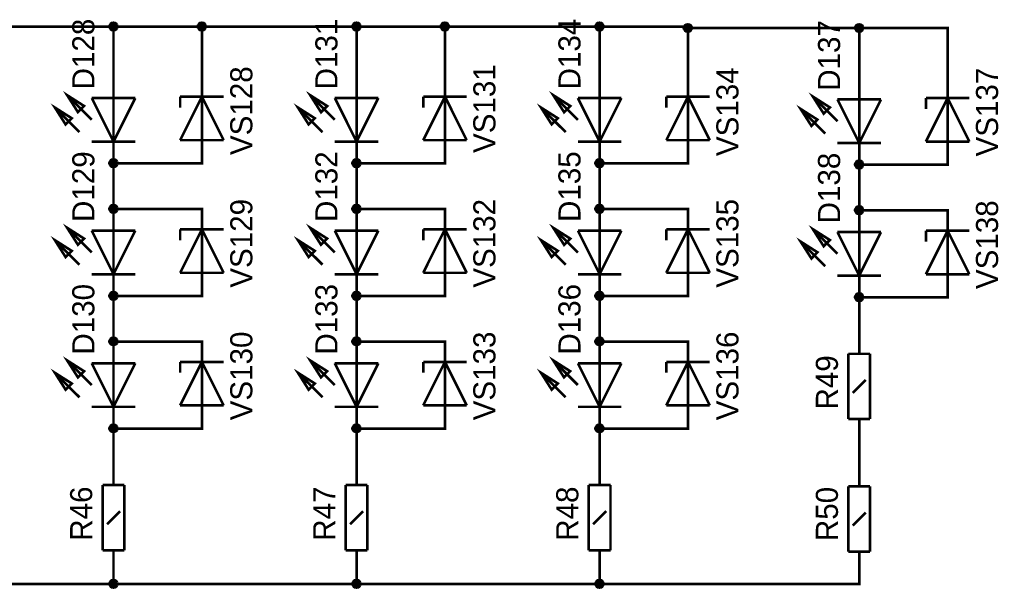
# Model space of a CAD drawing. Header units: millimetres. Extents: x 0 to 450, y 0 to 282.
# Drawn here: x 103.8 to 216.3, y 120.2 to 185.5 of the extents above; entities that cross this region are included whole.
import ezdxf

# ---------------------------------------------------------------- set-up
doc = ezdxf.new("R2010")
doc.units = ezdxf.units.MM
doc.layers.add('Sheet', color=255, linetype='Continuous')

msp = doc.modelspace()

# ---------------------------------------------------------------- linework, layer by layer
at = {"layer": 'Sheet', "const_width": 0.3}
for points in [[(30.8, 179), (30.8, 184.7), (40.96, 184.7), (58.74, 184.7), (68.9, 184.7), (86.68, 184.7), (96.84, 184.7), (114.62, 184.7), (124.78, 184.7), (142.56, 184.7), (152.72, 184.7), (170.5, 184.7), (180.66, 184.7), (180.66, 184.54), (200.34, 184.54)], [(114.62, 179), (114.62, 184.7)], [(124.78, 184.7), (124.78, 179.16)], [(142.56, 179), (142.56, 184.7)], [(152.72, 184.7), (152.72, 179.16)], [(170.5, 179), (170.5, 184.7)], [(180.66, 179.16), (180.66, 184.54)], [(200.34, 178.84), (200.34, 184.54), (210.5, 184.54), (210.5, 179)], [(114.62, 176.5), (114.62, 179)], [(124.78, 176.66), (124.78, 179.16)], [(142.56, 176.5), (142.56, 179)], [(152.72, 176.66), (152.72, 179.16)], [(170.5, 176.5), (170.5, 179)], [(180.66, 176.66), (180.66, 179.16)], [(200.34, 176.34), (200.34, 178.84)], [(210.5, 176.5), (210.5, 179)], [(112.12, 174), (109.29, 176.83)], [(110.53, 174.88), (109.29, 176.83)], [(111.24, 175.59), (109.29, 176.83)], [(127.28, 176.66), (122.28, 176.66)], [(122.28, 171.66), (124.78, 176.66)], [(122.28, 176.66), (122.28, 175.41)], [(124.78, 171.66), (124.78, 176.66)], [(124.78, 176.66), (127.28, 171.66)], [(140.06, 174), (137.23, 176.83)], [(138.47, 174.88), (137.23, 176.83)], [(139.18, 175.59), (137.23, 176.83)], [(155.22, 176.66), (150.22, 176.66)], [(150.22, 171.66), (152.72, 176.66)], [(150.22, 176.66), (150.22, 175.41)], [(152.72, 171.66), (152.72, 176.66)], [(152.72, 176.66), (155.22, 171.66)], [(168, 174), (165.17, 176.83)], [(166.41, 174.88), (165.17, 176.83)], [(167.12, 175.59), (165.17, 176.83)], [(183.16, 176.66), (178.16, 176.66)], [(178.16, 171.66), (180.66, 176.66)], [(178.16, 176.66), (178.16, 175.41)], [(180.66, 171.66), (180.66, 176.66)], [(180.66, 176.66), (183.16, 171.66)], [(197.84, 173.84), (195.01, 176.67)], [(196.25, 174.72), (195.01, 176.67)], [(196.96, 175.43), (195.01, 176.67)], [(110.71, 172.59), (107.88, 175.41)], [(109.82, 174.18), (107.88, 175.41)], [(109.11, 173.47), (107.88, 175.41)], [(112.12, 176.5), (117.12, 176.5)], [(112.12, 176.5), (114.62, 171.5)], [(117.12, 176.5), (114.62, 171.5)], [(114.62, 171.5), (114.62, 176.5)], [(138.65, 172.59), (135.82, 175.41)], [(137.76, 174.18), (135.82, 175.41)], [(137.05, 173.47), (135.82, 175.41)], [(140.06, 176.5), (145.06, 176.5)], [(140.06, 176.5), (142.56, 171.5)], [(145.06, 176.5), (142.56, 171.5)], [(142.56, 171.5), (142.56, 176.5)], [(166.59, 172.59), (163.76, 175.41)], [(165.7, 174.18), (163.76, 175.41)], [(164.99, 173.47), (163.76, 175.41)], [(168, 176.5), (173, 176.5)], [(168, 176.5), (170.5, 171.5)], [(173, 176.5), (170.5, 171.5)], [(170.5, 171.5), (170.5, 176.5)], [(197.84, 176.34), (202.84, 176.34)], [(197.84, 176.34), (200.34, 171.34)], [(202.84, 176.34), (200.34, 171.34)], [(200.34, 171.34), (200.34, 176.34)], [(213, 176.5), (208, 176.5)], [(208, 171.5), (210.5, 176.5)], [(208, 176.5), (208, 175.25)], [(210.5, 171.5), (210.5, 176.5)], [(210.5, 176.5), (213, 171.5)], [(196.43, 172.43), (193.6, 175.25)], [(195.54, 174.02), (193.6, 175.25)], [(194.84, 173.31), (193.6, 175.25)], [(112.12, 171.5), (117.12, 171.5)], [(114.62, 171.5), (114.62, 169)], [(127.28, 171.66), (122.28, 171.66)], [(124.78, 171.66), (124.78, 169.16)], [(140.06, 171.5), (145.06, 171.5)], [(142.56, 171.5), (142.56, 169)], [(155.22, 171.66), (150.22, 171.66)], [(152.72, 171.66), (152.72, 169.16)], [(168, 171.5), (173, 171.5)], [(170.5, 171.5), (170.5, 169)], [(183.16, 171.66), (178.16, 171.66)], [(180.66, 171.66), (180.66, 169.16)], [(197.84, 171.34), (202.84, 171.34)], [(200.34, 171.34), (200.34, 168.84)], [(213, 171.5), (208, 171.5)], [(210.5, 171.5), (210.5, 169)], [(124.78, 163.92), (124.78, 163.76), (114.62, 163.76), (114.62, 169), (124.78, 169), (124.78, 169.16)], [(152.72, 163.92), (152.72, 163.76), (142.56, 163.76), (142.56, 169), (152.72, 169), (152.72, 169.16)], [(180.66, 163.92), (180.66, 163.76), (170.5, 163.76), (170.5, 169), (180.66, 169), (180.66, 169.16)], [(210.5, 163.76), (210.5, 163.6), (200.34, 163.6), (200.34, 168.84), (210.5, 168.84), (210.5, 169)], [(114.62, 161.26), (114.62, 163.76)], [(124.78, 161.42), (124.78, 163.92)], [(142.56, 161.26), (142.56, 163.76)], [(152.72, 161.42), (152.72, 163.92)], [(170.5, 161.26), (170.5, 163.76)], [(180.66, 161.42), (180.66, 163.92)], [(200.34, 161.1), (200.34, 163.6)], [(210.5, 161.26), (210.5, 163.76)], [(112.12, 158.76), (109.29, 161.59)], [(110.53, 159.64), (109.29, 161.59)], [(111.24, 160.35), (109.29, 161.59)], [(112.12, 161.26), (117.12, 161.26)], [(112.12, 161.26), (114.62, 156.26)], [(117.12, 161.26), (114.62, 156.26)], [(114.62, 156.26), (114.62, 161.26)], [(127.28, 161.42), (122.28, 161.42)], [(122.28, 156.42), (124.78, 161.42)], [(122.28, 161.42), (122.28, 160.17)], [(124.78, 156.42), (124.78, 161.42)], [(124.78, 161.42), (127.28, 156.42)], [(140.06, 158.76), (137.23, 161.59)], [(138.47, 159.64), (137.23, 161.59)], [(139.18, 160.35), (137.23, 161.59)], [(140.06, 161.26), (145.06, 161.26)], [(140.06, 161.26), (142.56, 156.26)], [(145.06, 161.26), (142.56, 156.26)], [(142.56, 156.26), (142.56, 161.26)], [(155.22, 161.42), (150.22, 161.42)], [(150.22, 156.42), (152.72, 161.42)], [(150.22, 161.42), (150.22, 160.17)], [(152.72, 156.42), (152.72, 161.42)], [(152.72, 161.42), (155.22, 156.42)], [(168, 158.76), (165.17, 161.59)], [(166.41, 159.64), (165.17, 161.59)], [(167.12, 160.35), (165.17, 161.59)], [(168, 161.26), (173, 161.26)], [(168, 161.26), (170.5, 156.26)], [(173, 161.26), (170.5, 156.26)], [(170.5, 156.26), (170.5, 161.26)], [(183.16, 161.42), (178.16, 161.42)], [(178.16, 156.42), (180.66, 161.42)], [(178.16, 161.42), (178.16, 160.17)], [(180.66, 156.42), (180.66, 161.42)], [(180.66, 161.42), (183.16, 156.42)], [(197.84, 158.6), (195.01, 161.43)], [(196.25, 159.48), (195.01, 161.43)], [(196.96, 160.19), (195.01, 161.43)], [(197.84, 161.1), (202.84, 161.1)], [(197.84, 161.1), (200.34, 156.1)], [(202.84, 161.1), (200.34, 156.1)], [(200.34, 156.1), (200.34, 161.1)], [(213, 161.26), (208, 161.26)], [(208, 156.26), (210.5, 161.26)], [(208, 161.26), (208, 160.01)], [(210.5, 156.26), (210.5, 161.26)], [(210.5, 161.26), (213, 156.26)], [(110.71, 157.35), (107.88, 160.17)], [(109.82, 158.94), (107.88, 160.17)], [(109.11, 158.23), (107.88, 160.17)], [(138.65, 157.35), (135.82, 160.17)], [(137.76, 158.94), (135.82, 160.17)], [(137.05, 158.23), (135.82, 160.17)], [(166.59, 157.35), (163.76, 160.17)], [(165.7, 158.94), (163.76, 160.17)], [(164.99, 158.23), (163.76, 160.17)], [(196.43, 157.19), (193.6, 160.01)], [(195.54, 158.78), (193.6, 160.01)], [(194.84, 158.07), (193.6, 160.01)], [(112.12, 156.26), (117.12, 156.26)], [(114.62, 156.26), (114.62, 153.76)], [(127.28, 156.42), (122.28, 156.42)], [(124.78, 156.42), (124.78, 153.92)], [(140.06, 156.26), (145.06, 156.26)], [(142.56, 156.26), (142.56, 153.76)], [(155.22, 156.42), (150.22, 156.42)], [(152.72, 156.42), (152.72, 153.92)], [(168, 156.26), (173, 156.26)], [(170.5, 156.26), (170.5, 153.76)], [(183.16, 156.42), (178.16, 156.42)], [(180.66, 156.42), (180.66, 153.92)], [(213, 156.26), (208, 156.26)], [(210.5, 156.26), (210.5, 153.76)], [(197.84, 156.1), (202.84, 156.1)], [(200.34, 156.1), (200.34, 153.6)], [(124.78, 148.68), (124.78, 148.52), (114.62, 148.52), (114.62, 153.76), (124.78, 153.76), (124.78, 153.92)], [(152.72, 148.68), (152.72, 148.52), (142.56, 148.52), (142.56, 153.76), (152.72, 153.76), (152.72, 153.92)], [(180.66, 148.68), (180.66, 148.52), (170.5, 148.52), (170.5, 153.76), (180.66, 153.76), (180.66, 153.92)], [(210.5, 153.76), (210.5, 153.6), (200.34, 153.6), (200.34, 148.36)], [(114.62, 146.02), (114.62, 148.52)], [(124.78, 146.18), (124.78, 148.68)], [(142.56, 146.02), (142.56, 148.52)], [(152.72, 146.18), (152.72, 148.68)], [(170.5, 146.02), (170.5, 148.52)], [(180.66, 146.18), (180.66, 148.68)], [(200.34, 147.11), (200.34, 148.36)], [(112.12, 143.52), (109.29, 146.35)], [(110.53, 144.4), (109.29, 146.35)], [(111.24, 145.11), (109.29, 146.35)], [(127.28, 146.18), (122.28, 146.18)], [(122.28, 141.18), (124.78, 146.18)], [(122.28, 146.18), (122.28, 144.93)], [(124.78, 141.18), (124.78, 146.18)], [(124.78, 146.18), (127.28, 141.18)], [(140.06, 143.52), (137.23, 146.35)], [(138.47, 144.4), (137.23, 146.35)], [(139.18, 145.11), (137.23, 146.35)], [(155.22, 146.18), (150.22, 146.18)], [(150.22, 141.18), (152.72, 146.18)], [(150.22, 146.18), (150.22, 144.93)], [(152.72, 141.18), (152.72, 146.18)], [(152.72, 146.18), (155.22, 141.18)], [(168, 143.52), (165.17, 146.35)], [(166.41, 144.4), (165.17, 146.35)], [(167.12, 145.11), (165.17, 146.35)], [(183.16, 146.18), (178.16, 146.18)], [(178.16, 141.18), (180.66, 146.18)], [(178.16, 146.18), (178.16, 144.93)], [(180.66, 141.18), (180.66, 146.18)], [(180.66, 146.18), (183.16, 141.18)], [(199.09, 139.61), (199.09, 147.11)], [(199.09, 147.11), (201.59, 147.11)], [(201.59, 147.11), (201.59, 139.61)], [(112.12, 146.02), (117.12, 146.02)], [(112.12, 146.02), (114.62, 141.02)], [(117.12, 146.02), (114.62, 141.02)], [(114.62, 141.02), (114.62, 146.02)], [(140.06, 146.02), (145.06, 146.02)], [(140.06, 146.02), (142.56, 141.02)], [(145.06, 146.02), (142.56, 141.02)], [(142.56, 141.02), (142.56, 146.02)], [(168, 146.02), (173, 146.02)], [(168, 146.02), (170.5, 141.02)], [(173, 146.02), (170.5, 141.02)], [(170.5, 141.02), (170.5, 146.02)], [(110.71, 142.11), (107.88, 144.93)], [(109.82, 143.7), (107.88, 144.93)], [(109.11, 142.99), (107.88, 144.93)], [(138.65, 142.11), (135.82, 144.93)], [(137.76, 143.7), (135.82, 144.93)], [(137.05, 142.99), (135.82, 144.93)], [(166.59, 142.11), (163.76, 144.93)], [(165.7, 143.7), (163.76, 144.93)], [(164.99, 142.99), (163.76, 144.93)], [(199.59, 142.61), (201.09, 144.11)], [(112.12, 141.02), (117.12, 141.02)], [(114.62, 141.02), (114.62, 138.52)], [(127.28, 141.18), (122.28, 141.18)], [(124.78, 141.18), (124.78, 138.68)], [(140.06, 141.02), (145.06, 141.02)], [(142.56, 141.02), (142.56, 138.52)], [(155.22, 141.18), (150.22, 141.18)], [(152.72, 141.18), (152.72, 138.68)], [(168, 141.02), (173, 141.02)], [(170.5, 141.02), (170.5, 138.52)], [(183.16, 141.18), (178.16, 141.18)], [(180.66, 141.18), (180.66, 138.68)], [(201.59, 139.61), (199.09, 139.61)], [(200.34, 139.61), (200.34, 138.36)], [(124.78, 138.68), (124.78, 138.52), (114.62, 138.52), (114.62, 133.28)], [(152.72, 138.68), (152.72, 138.52), (142.56, 138.52), (142.56, 133.28)], [(180.66, 138.68), (180.66, 138.52), (170.5, 138.52), (170.5, 133.28)], [(200.34, 138.36), (200.34, 133.12)], [(114.62, 132.03), (114.62, 133.28)], [(142.56, 132.03), (142.56, 133.28)], [(170.5, 132.03), (170.5, 133.28)], [(200.34, 131.87), (200.34, 133.12)], [(113.37, 124.53), (113.37, 132.03)], [(113.37, 132.03), (115.87, 132.03)], [(115.87, 132.03), (115.87, 124.53)], [(141.31, 124.53), (141.31, 132.03)], [(141.31, 132.03), (143.81, 132.03)], [(143.81, 132.03), (143.81, 124.53)], [(169.25, 124.53), (169.25, 132.03)], [(169.25, 132.03), (171.75, 132.03)], [(171.75, 132.03), (171.75, 124.53)], [(199.09, 124.37), (199.09, 131.87)], [(199.09, 131.87), (201.59, 131.87)], [(201.59, 131.87), (201.59, 124.37)], [(113.87, 127.53), (115.37, 129.03)], [(141.81, 127.53), (143.31, 129.03)], [(169.75, 127.53), (171.25, 129.03)], [(199.59, 127.37), (201.09, 128.87)], [(115.87, 124.53), (113.37, 124.53)], [(114.62, 124.53), (114.62, 123.28)], [(143.81, 124.53), (141.31, 124.53)], [(142.56, 124.53), (142.56, 123.28)], [(171.75, 124.53), (169.25, 124.53)], [(170.5, 124.53), (170.5, 123.28)], [(201.59, 124.37), (199.09, 124.37)], [(200.34, 124.37), (200.34, 123.12)], [(86.68, 120.66), (114.62, 120.66), (114.62, 123.28)], [(114.62, 120.66), (142.56, 120.66), (142.56, 123.28)], [(170.5, 123.28), (170.5, 120.66), (200.34, 120.66), (200.34, 123.12)], [(142.56, 120.66), (170.5, 120.66)]]:
    msp.add_lwpolyline(points, dxfattribs=at)
at = {"layer": 'Sheet', "const_width": 0.508}
for points in [[(114.37, 184.7, 1), (114.87, 184.7, 1)], [(124.53, 184.7, 1), (125.03, 184.7, 1)], [(142.31, 184.7, 1), (142.81, 184.7, 1)], [(152.47, 184.7, 1), (152.97, 184.7, 1)], [(170.25, 184.7, 1), (170.75, 184.7, 1)], [(180.41, 184.54, 1), (180.91, 184.54, 1)], [(200.09, 184.54, 1), (200.6, 184.54, 1)], [(114.37, 169, 1), (114.87, 169, 1)], [(142.31, 169, 1), (142.81, 169, 1)], [(170.25, 169, 1), (170.75, 169, 1)], [(200.09, 168.84, 1), (200.6, 168.84, 1)], [(114.37, 163.76, 1), (114.87, 163.76, 1)], [(142.31, 163.76, 1), (142.81, 163.76, 1)], [(170.25, 163.76, 1), (170.75, 163.76, 1)], [(200.09, 163.6, 1), (200.6, 163.6, 1)], [(114.37, 153.76, 1), (114.87, 153.76, 1)], [(142.31, 153.76, 1), (142.81, 153.76, 1)], [(170.25, 153.76, 1), (170.75, 153.76, 1)], [(200.09, 153.6, 1), (200.6, 153.6, 1)], [(114.37, 148.52, 1), (114.87, 148.52, 1)], [(142.31, 148.52, 1), (142.81, 148.52, 1)], [(170.25, 148.52, 1), (170.75, 148.52, 1)], [(114.37, 138.52, 1), (114.87, 138.52, 1)], [(142.31, 138.52, 1), (142.81, 138.52, 1)], [(170.25, 138.52, 1), (170.75, 138.52, 1)], [(114.37, 120.66, 1), (114.87, 120.66, 1)], [(142.31, 120.66, 1), (142.81, 120.66, 1)], [(170.25, 120.66, 1), (170.75, 120.66, 1)]]:
    msp.add_lwpolyline(points, format="xyb", close=True, dxfattribs=at)
at = {"layer": 'Sheet', "const_width": 0.3}
for points in [[(111.24, 175.59), (110.53, 174.88), (109.29, 176.83), (111.24, 175.59)], [(109.29, 176.83), (110.53, 174.88), (111.24, 175.59), (109.29, 176.83)], [(139.18, 175.59), (138.47, 174.88), (137.23, 176.83), (139.18, 175.59)], [(137.23, 176.83), (138.47, 174.88), (139.18, 175.59), (137.23, 176.83)], [(167.12, 175.59), (166.41, 174.88), (165.17, 176.83), (167.12, 175.59)], [(165.17, 176.83), (166.41, 174.88), (167.12, 175.59), (165.17, 176.83)], [(196.96, 175.43), (196.25, 174.72), (195.01, 176.67), (196.96, 175.43)], [(195.01, 176.67), (196.25, 174.72), (196.96, 175.43), (195.01, 176.67)], [(109.82, 174.18), (109.11, 173.47), (107.88, 175.41), (109.82, 174.18)], [(107.88, 175.41), (109.11, 173.47), (109.82, 174.18), (107.88, 175.41)], [(137.76, 174.18), (137.05, 173.47), (135.82, 175.41), (137.76, 174.18)], [(135.82, 175.41), (137.05, 173.47), (137.76, 174.18), (135.82, 175.41)], [(165.7, 174.18), (164.99, 173.47), (163.76, 175.41), (165.7, 174.18)], [(163.76, 175.41), (164.99, 173.47), (165.7, 174.18), (163.76, 175.41)], [(195.54, 174.02), (194.84, 173.31), (193.6, 175.25), (195.54, 174.02)], [(193.6, 175.25), (194.84, 173.31), (195.54, 174.02), (193.6, 175.25)], [(111.24, 160.35), (110.53, 159.64), (109.29, 161.59), (111.24, 160.35)], [(109.29, 161.59), (110.53, 159.64), (111.24, 160.35), (109.29, 161.59)], [(139.18, 160.35), (138.47, 159.64), (137.23, 161.59), (139.18, 160.35)], [(137.23, 161.59), (138.47, 159.64), (139.18, 160.35), (137.23, 161.59)], [(167.12, 160.35), (166.41, 159.64), (165.17, 161.59), (167.12, 160.35)], [(165.17, 161.59), (166.41, 159.64), (167.12, 160.35), (165.17, 161.59)], [(196.96, 160.19), (196.25, 159.48), (195.01, 161.43), (196.96, 160.19)], [(195.01, 161.43), (196.25, 159.48), (196.96, 160.19), (195.01, 161.43)], [(109.82, 158.94), (109.11, 158.23), (107.88, 160.17), (109.82, 158.94)], [(107.88, 160.17), (109.11, 158.23), (109.82, 158.94), (107.88, 160.17)], [(137.76, 158.94), (137.05, 158.23), (135.82, 160.17), (137.76, 158.94)], [(135.82, 160.17), (137.05, 158.23), (137.76, 158.94), (135.82, 160.17)], [(165.7, 158.94), (164.99, 158.23), (163.76, 160.17), (165.7, 158.94)], [(163.76, 160.17), (164.99, 158.23), (165.7, 158.94), (163.76, 160.17)], [(195.54, 158.78), (194.84, 158.07), (193.6, 160.01), (195.54, 158.78)], [(193.6, 160.01), (194.84, 158.07), (195.54, 158.78), (193.6, 160.01)], [(111.24, 145.11), (110.53, 144.4), (109.29, 146.35), (111.24, 145.11)], [(109.29, 146.35), (110.53, 144.4), (111.24, 145.11), (109.29, 146.35)], [(139.18, 145.11), (138.47, 144.4), (137.23, 146.35), (139.18, 145.11)], [(137.23, 146.35), (138.47, 144.4), (139.18, 145.11), (137.23, 146.35)], [(167.12, 145.11), (166.41, 144.4), (165.17, 146.35), (167.12, 145.11)], [(165.17, 146.35), (166.41, 144.4), (167.12, 145.11), (165.17, 146.35)], [(109.82, 143.7), (109.11, 142.99), (107.88, 144.93), (109.82, 143.7)], [(107.88, 144.93), (109.11, 142.99), (109.82, 143.7), (107.88, 144.93)], [(137.76, 143.7), (137.05, 142.99), (135.82, 144.93), (137.76, 143.7)], [(135.82, 144.93), (137.05, 142.99), (137.76, 143.7), (135.82, 144.93)], [(165.7, 143.7), (164.99, 142.99), (163.76, 144.93), (165.7, 143.7)], [(163.76, 144.93), (164.99, 142.99), (165.7, 143.7), (163.76, 144.93)]]:
    msp.add_lwpolyline(points, close=True, dxfattribs=at)
at = {"layer": 'Sheet'}
for centre, ratio in [((114.6, 184.72), 0.999927), ((114.6, 184.72), 0.999927), ((114.6, 184.72), 0.999927), ((114.6, 184.72), 0.999927), ((124.76, 184.72), 0.999937), ((124.76, 184.72), 0.999937), ((124.76, 184.72), 0.999937), ((124.76, 184.72), 0.999937), ((142.54, 184.72), 0.999937), ((142.54, 184.72), 0.999937), ((142.54, 184.72), 0.999937), ((142.54, 184.72), 0.999937), ((152.7, 184.72), 0.999927), ((152.7, 184.72), 0.999927), ((152.7, 184.72), 0.999927), ((152.7, 184.72), 0.999927), ((170.48, 184.72), 0.999937), ((170.48, 184.72), 0.999937), ((170.48, 184.72), 0.999937), ((170.48, 184.72), 0.999937), ((180.64, 184.56), 0.999948), ((180.64, 184.56), 0.999948), ((180.64, 184.56), 0.999948), ((180.64, 184.56), 0.999948), ((200.32, 184.56), 0.999948), ((200.32, 184.56), 0.999948), ((200.32, 184.56), 0.999948), ((200.32, 184.56), 0.999948), ((114.6, 169.02), 0.999927), ((114.6, 169.02), 0.999927), ((114.6, 169.02), 0.999927), ((114.6, 169.02), 0.999927), ((114.6, 169.02), 0.999927), ((142.54, 169.02), 0.999937), ((142.54, 169.02), 0.999937), ((142.54, 169.02), 0.999937), ((142.54, 169.02), 0.999937), ((142.54, 169.02), 0.999937), ((170.48, 169.02), 0.999937), ((170.48, 169.02), 0.999937), ((170.48, 169.02), 0.999937), ((170.48, 169.02), 0.999937), ((170.48, 169.02), 0.999937), ((200.32, 168.86), 0.999948), ((200.32, 168.86), 0.999948), ((200.32, 168.86), 0.999948), ((200.32, 168.86), 0.999948), ((200.32, 168.86), 0.999948), ((114.6, 163.78), 0.999927), ((114.6, 163.78), 0.999927), ((114.6, 163.78), 0.999927), ((114.6, 163.78), 0.999927), ((114.6, 163.78), 0.999927), ((142.54, 163.78), 0.999937), ((142.54, 163.78), 0.999937), ((142.54, 163.78), 0.999937), ((142.54, 163.78), 0.999937), ((142.54, 163.78), 0.999937), ((170.48, 163.78), 0.999937), ((170.48, 163.78), 0.999937), ((170.48, 163.78), 0.999937), ((170.48, 163.78), 0.999937), ((170.48, 163.78), 0.999937), ((200.32, 163.62), 0.999958), ((200.32, 163.62), 0.999958), ((200.32, 163.62), 0.999958), ((200.32, 163.62), 0.999958), ((200.32, 163.62), 0.999958), ((114.6, 153.78), 0.999927), ((114.6, 153.78), 0.999927), ((114.6, 153.78), 0.999927), ((114.6, 153.78), 0.999927), ((114.6, 153.78), 0.999927), ((142.54, 153.78), 0.999937), ((142.54, 153.78), 0.999937), ((142.54, 153.78), 0.999937), ((142.54, 153.78), 0.999937), ((142.54, 153.78), 0.999937), ((170.48, 153.78), 0.999937), ((170.48, 153.78), 0.999937), ((170.48, 153.78), 0.999937), ((170.48, 153.78), 0.999937), ((170.48, 153.78), 0.999937), ((200.32, 153.62), 0.999948), ((200.32, 153.62), 0.999948), ((200.32, 153.62), 0.999948), ((200.32, 153.62), 0.999948), ((200.32, 153.62), 0.999948), ((114.6, 148.54), 0.999927), ((114.6, 148.54), 0.999927), ((114.6, 148.54), 0.999927), ((114.6, 148.54), 0.999927), ((114.6, 148.54), 0.999927), ((142.54, 148.54), 0.999937), ((142.54, 148.54), 0.999937), ((142.54, 148.54), 0.999937), ((142.54, 148.54), 0.999937), ((142.54, 148.54), 0.999937), ((170.48, 148.54), 0.999937), ((170.48, 148.54), 0.999937), ((170.48, 148.54), 0.999937), ((170.48, 148.54), 0.999937), ((170.48, 148.54), 0.999937), ((114.6, 138.54), 0.999927), ((114.6, 138.54), 0.999927), ((114.6, 138.54), 0.999927), ((114.6, 138.54), 0.999927), ((114.6, 138.54), 0.999927), ((142.54, 138.54), 0.999937), ((142.54, 138.54), 0.999937), ((142.54, 138.54), 0.999937), ((142.54, 138.54), 0.999937), ((142.54, 138.54), 0.999937), ((170.48, 138.54), 0.999937), ((170.48, 138.54), 0.999937), ((170.48, 138.54), 0.999937), ((170.48, 138.54), 0.999937), ((170.48, 138.54), 0.999937), ((114.6, 120.68), 0.999927), ((114.6, 120.68), 0.999927), ((114.6, 120.68), 0.999927), ((114.6, 120.68), 0.999927), ((142.54, 120.68), 0.999937), ((142.54, 120.68), 0.999937), ((142.54, 120.68), 0.999937), ((142.54, 120.68), 0.999937), ((170.48, 120.68), 0.999937), ((170.48, 120.68), 0.999937), ((170.48, 120.68), 0.999937), ((170.48, 120.68), 0.999937)]:
    msp.add_ellipse(centre, major_axis=(0.487, 0), ratio=ratio, dxfattribs=at)

# ---------------------------------------------------------------- texts
for s, p in [('D128', (112.42, 177.5)), ('D131', (140.36, 177.5)), ('D134', (168.3, 177.5)), ('D137', (198.14, 177.34)), ('VS131', (158.52, 170.19)), ('VS128', (130.58, 169.95)), ('VS134', (186.46, 169.83)), ('VS137', (216.3, 169.79)), ('D129', (112.42, 162.26)), ('D132', (140.36, 162.26)), ('D135', (168.3, 162.26)), ('D138', (198.14, 162.1)), ('VS129', (130.58, 154.71)), ('VS132', (158.52, 154.71)), ('VS135', (186.46, 154.71)), ('VS138', (216.3, 154.55)), ('D130', (112.42, 147.02)), ('D133', (140.36, 147.02)), ('D136', (168.3, 147.02)), ('VS130', (130.58, 139.47)), ('VS133', (158.52, 139.47)), ('VS136', (186.46, 139.47)), ('R49', (197.89, 140.71)), ('R46', (112.17, 125.63)), ('R47', (140.11, 125.63)), ('R48', (168.05, 125.63)), ('R50', (197.89, 125.59))]:
    msp.add_text(s, height=2.54, rotation=90, dxfattribs=at).set_placement(p)

doc.saveas('drawing.dxf')
